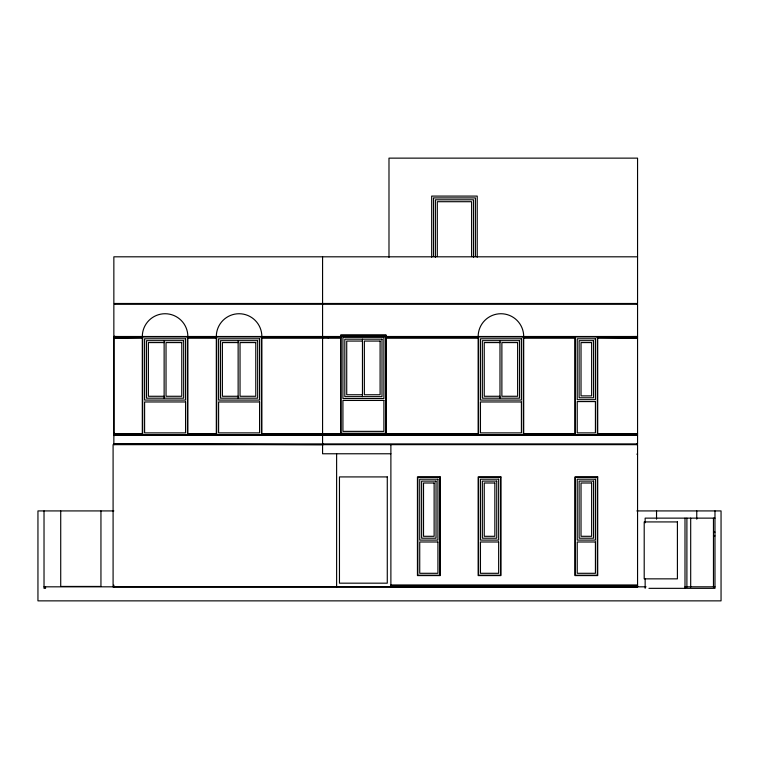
<?xml version="1.0" encoding="UTF-8"?>
<svg xmlns="http://www.w3.org/2000/svg" width="759" height="759" viewBox="0 0 759 759"><rect width="100%" height="100%" fill="white"/><g stroke="black" fill="none" stroke-linecap="round" stroke-linejoin="round"><path stroke-width="1.14" d="M113.85 434.784L113.85 336.892M142.312 337.641L113.85 338.021L142.312 338.021M142.312 434.793L113.85 435.173L637.56 435.173L597.712 434.793M597.712 336.882L637.56 336.503L113.85 336.503L142.312 336.882M597.712 434.034L637.56 433.655L597.712 433.655M637.56 256.808L113.85 256.808L113.85 303.486L637.56 303.486L637.56 158.138L388.988 158.138L388.988 257.396M187.852 336.882L216.315 336.882M261.855 336.882L340.639 336.882M386.179 336.882L478.161 336.882M523.701 336.882L574.942 336.882M187.852 337.641L216.315 337.641M261.855 337.641L340.639 337.641M386.179 337.641L478.161 337.641M523.701 337.641L574.942 337.641M597.712 337.641L637.56 338.021L597.712 338.021M187.852 338.021L216.315 338.021M261.855 338.021L340.639 338.021M386.179 338.021L478.161 338.021M523.701 338.021L574.942 338.021M362.46 341.066L346.721 341.066L346.721 394.756L362.46 394.756M164.134 342.584L148.394 342.584L148.394 396.274L164.134 396.274M238.136 342.584L222.396 342.584L222.396 396.274L238.136 396.274M499.982 342.584L484.242 342.584L484.242 396.274L499.982 396.274M142.312 433.655L113.85 433.655L142.312 434.034M187.852 433.655L216.315 433.655M261.855 433.655L478.161 433.655M523.701 433.655L574.942 433.655M187.852 434.034L216.315 434.034M261.855 434.034L478.161 434.034M523.701 434.034L574.942 434.034M187.852 434.793L216.315 434.793M261.855 434.793L478.161 434.793M523.701 434.793L574.942 434.793M113.85 443.901L637.56 443.901L637.56 304.245L113.85 304.245L113.85 443.901L322.575 444.66L322.575 453.768L390.885 453.768M636.801 454.148L637.56 454.148M113.85 510.921L37.95 510.921L37.95 600.862L721.05 600.862L721.05 510.921L636.848 510.921M714.978 518.131L645.15 518.131L645.15 522.809M713.46 532.125L714.978 532.125M713.46 535.92L714.978 535.92M390.885 585.075L637.56 585.075M390.885 585.455L637.56 585.455M390.885 586.214L637.56 586.214M390.885 586.593L637.56 586.593M44.022 586.821L646.07 586.821M684.997 586.821L714.978 586.821M637.56 586.973L113.091 586.973L113.091 444.66L637.56 444.66L637.56 587.162M648.945 588.339L714.978 588.339L714.978 510.921M713.46 518.131L713.46 587.172M696.762 510.921L696.762 519.184M690.69 518.131L690.69 587.172M686.895 518.131L686.895 587.172M684.997 518.131L684.997 588.339M656.535 510.921L656.535 519.184M645.15 578.851L645.15 588.339M637.181 336.882L637.181 337.641M637.181 434.034L637.181 434.793M636.801 303.486L636.801 304.245M636.801 443.901L636.801 444.66M597.712 336.503L597.712 435.173M574.942 336.503L574.942 435.173M523.701 435.173L523.701 336.503A22.77 22.77 0 0 0 500.931 313.733A22.77 22.77 0 0 0 478.161 336.503L478.161 435.173M499.982 340.687L499.982 398.171M477.221 257.168L477.221 196.088L431.681 196.088L431.681 257.168M475.4 256.523L475.4 197.909L433.503 197.909L433.503 256.523M473.502 257.31L473.502 199.807L435.4 199.807L435.4 257.31M471.605 256.589L471.605 201.704L437.298 201.704L437.298 256.589M390.885 444.66L390.885 586.973M386.179 433.655L386.179 334.985L340.639 334.985L340.639 433.655M362.46 339.169L362.46 396.653M336.617 453.768L336.617 586.973M328.267 336.503L328.267 338.021M323.334 303.486L323.334 304.245M323.334 443.901L323.334 444.66M322.575 256.808L322.575 303.486M322.575 304.245L322.575 443.901M261.855 435.173L261.855 336.503A22.77 22.77 0 0 0 239.085 313.733A22.77 22.77 0 0 0 216.315 336.503L216.315 435.173M238.136 340.687L238.136 398.171M187.852 435.173L187.852 336.503A22.77 22.77 0 0 0 165.083 313.733A22.77 22.77 0 0 0 142.312 336.503L142.312 435.173M164.134 340.687L164.134 398.171M114.609 303.486L114.609 304.245M114.609 336.199L114.609 338.571M114.609 433.247L114.609 435.619M114.609 443.901L114.609 444.66M114.23 336.882L114.23 337.641M114.23 434.034L114.23 434.793M113.85 585.075L113.85 586.973M100.947 510.921L100.947 586.441L60.72 586.441L60.72 510.921M45.54 586.821L45.54 588.339L44.022 588.339L44.022 510.921M385.79 335.374L341.028 335.374L341.028 433.266L385.79 433.266L385.79 335.374M187.464 336.892L142.701 336.892L142.701 434.784L187.464 434.784L187.464 336.892M261.466 336.892L216.704 336.892L216.704 434.784L261.466 434.784L261.466 336.892M523.312 336.892L478.549 336.892L478.549 434.784L523.312 434.784L523.312 336.892M597.324 336.892L575.331 336.892L575.331 434.784L597.324 434.784L597.324 336.892M383.893 337.271L342.926 337.271L342.926 398.551L383.893 398.551L383.893 337.271M185.566 338.789L144.599 338.789L144.599 400.069L185.566 400.069L185.566 338.789M259.569 338.789L218.601 338.789L218.601 400.069L259.569 400.069L259.569 338.789M521.414 338.789L480.447 338.789L480.447 400.069L521.414 400.069L521.414 338.789M595.426 338.789L577.229 338.789L577.229 399.68L595.426 399.68L595.426 338.789M381.995 339.169L344.823 339.169L344.823 396.653L381.995 396.653L381.995 339.169M183.669 340.687L146.496 340.687L146.496 398.171L183.669 398.171L183.669 340.687M257.671 340.687L220.499 340.687L220.499 398.171L257.671 398.171L257.671 340.687M519.517 340.687L482.344 340.687L482.344 398.171L519.517 398.171L519.517 340.687M593.529 340.687L579.126 340.687L579.126 397.782L593.529 397.782L593.529 340.687M380.098 341.066L364.358 341.066L364.358 394.756L380.098 394.756L380.098 341.066M181.771 342.584L166.031 342.584L166.031 396.274L181.771 396.274L181.771 342.584M255.774 342.584L240.034 342.584L240.034 396.274L255.774 396.274L255.774 342.584M517.619 342.584L501.879 342.584L501.879 396.274L517.619 396.274L517.619 342.584M591.631 342.584L581.024 342.584L581.024 395.885L591.631 395.885L591.631 342.584M383.893 400.448L342.926 400.448L342.926 431.368L383.893 431.368L383.893 400.448M595.426 401.577L577.229 401.577L577.229 432.886L595.426 432.886L595.426 401.577M185.566 401.966L144.599 401.966L144.599 432.886L185.566 432.886L185.566 401.966M259.569 401.966L218.601 401.966L218.601 432.886L259.569 432.886L259.569 401.966M521.414 401.966L480.447 401.966L480.447 432.886L521.414 432.886L521.414 401.966M387.28 476.918L339.463 476.918L339.463 583.178L387.28 583.178L387.28 476.918M440.211 476.918L417.441 476.918L417.441 575.588L440.211 575.588L440.211 476.918M500.931 476.918L478.161 476.918L478.161 575.588L500.931 575.588L500.931 476.918M597.712 476.918L574.942 476.918L574.942 575.588L597.712 575.588L597.712 476.918M439.822 477.307L417.829 477.307L417.829 575.199L439.822 575.199L439.822 477.307M500.542 477.307L478.549 477.307L478.549 575.199L500.542 575.199L500.542 477.307M597.324 477.307L575.331 477.307L575.331 575.199L597.324 575.199L597.324 477.307M437.924 479.204L419.727 479.204L419.727 540.095L437.924 540.095L437.924 479.204M498.644 479.204L480.447 479.204L480.447 540.095L498.644 540.095L498.644 479.204M595.426 479.204L577.229 479.204L577.229 540.095L595.426 540.095L595.426 479.204M436.027 481.102L421.624 481.102L421.624 538.197L436.027 538.197L436.027 481.102M496.747 481.102L482.344 481.102L482.344 538.197L496.747 538.197L496.747 481.102M593.529 481.102L579.126 481.102L579.126 538.197L593.529 538.197L593.529 481.102M434.129 482.999L423.522 482.999L423.522 536.3L434.129 536.3L434.129 482.999M494.849 482.999L484.242 482.999L484.242 536.3L494.849 536.3L494.849 482.999M591.631 482.999L581.024 482.999L581.024 536.3L591.631 536.3L591.631 482.999M677.408 521.926L644.201 521.926L644.201 578.851L677.408 578.851L677.408 521.926M437.924 541.992L419.727 541.992L419.727 573.301L437.924 573.301L437.924 541.992M498.644 541.992L480.447 541.992L480.447 573.301L498.644 573.301L498.644 541.992M595.426 541.992L577.229 541.992L577.229 573.301L595.426 573.301L595.426 541.992"/></g></svg>
